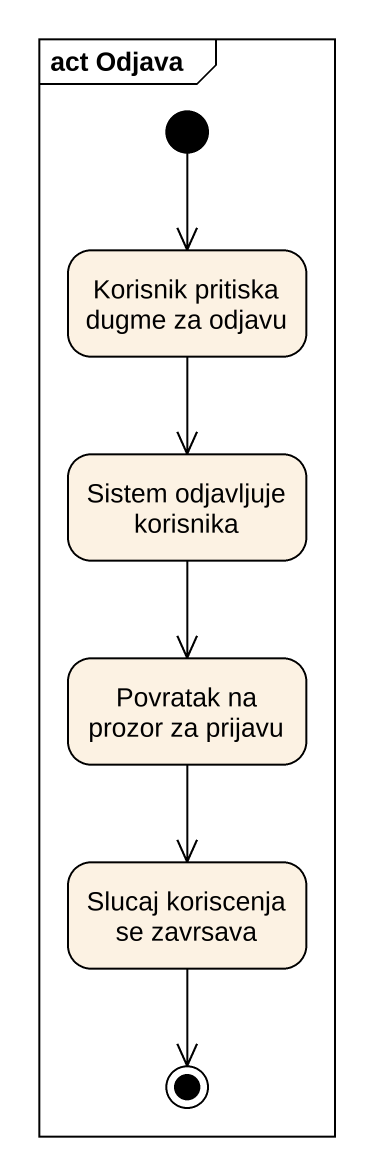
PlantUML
@startuml
mainframe act Odjava
hide empty description
state "Korisnik pritiska dugme za odjavu" as Korisnik_pritiska_dugme_za
state "Sistem odjavljuje korisnika" as Sistem_odjavljuje_korisnika
state "Povratak na prozor za prijavu" as Povratak_na_prozor_za
state "Slucaj koriscenja se zavrsava" as Slucaj_koriscenja_se
[*] --> Korisnik_pritiska_dugme_za
Korisnik_pritiska_dugme_za --> Sistem_odjavljuje_korisnika
Sistem_odjavljuje_korisnika --> Povratak_na_prozor_za
Povratak_na_prozor_za --> Slucaj_koriscenja_se
Slucaj_koriscenja_se --> [*]
@enduml
